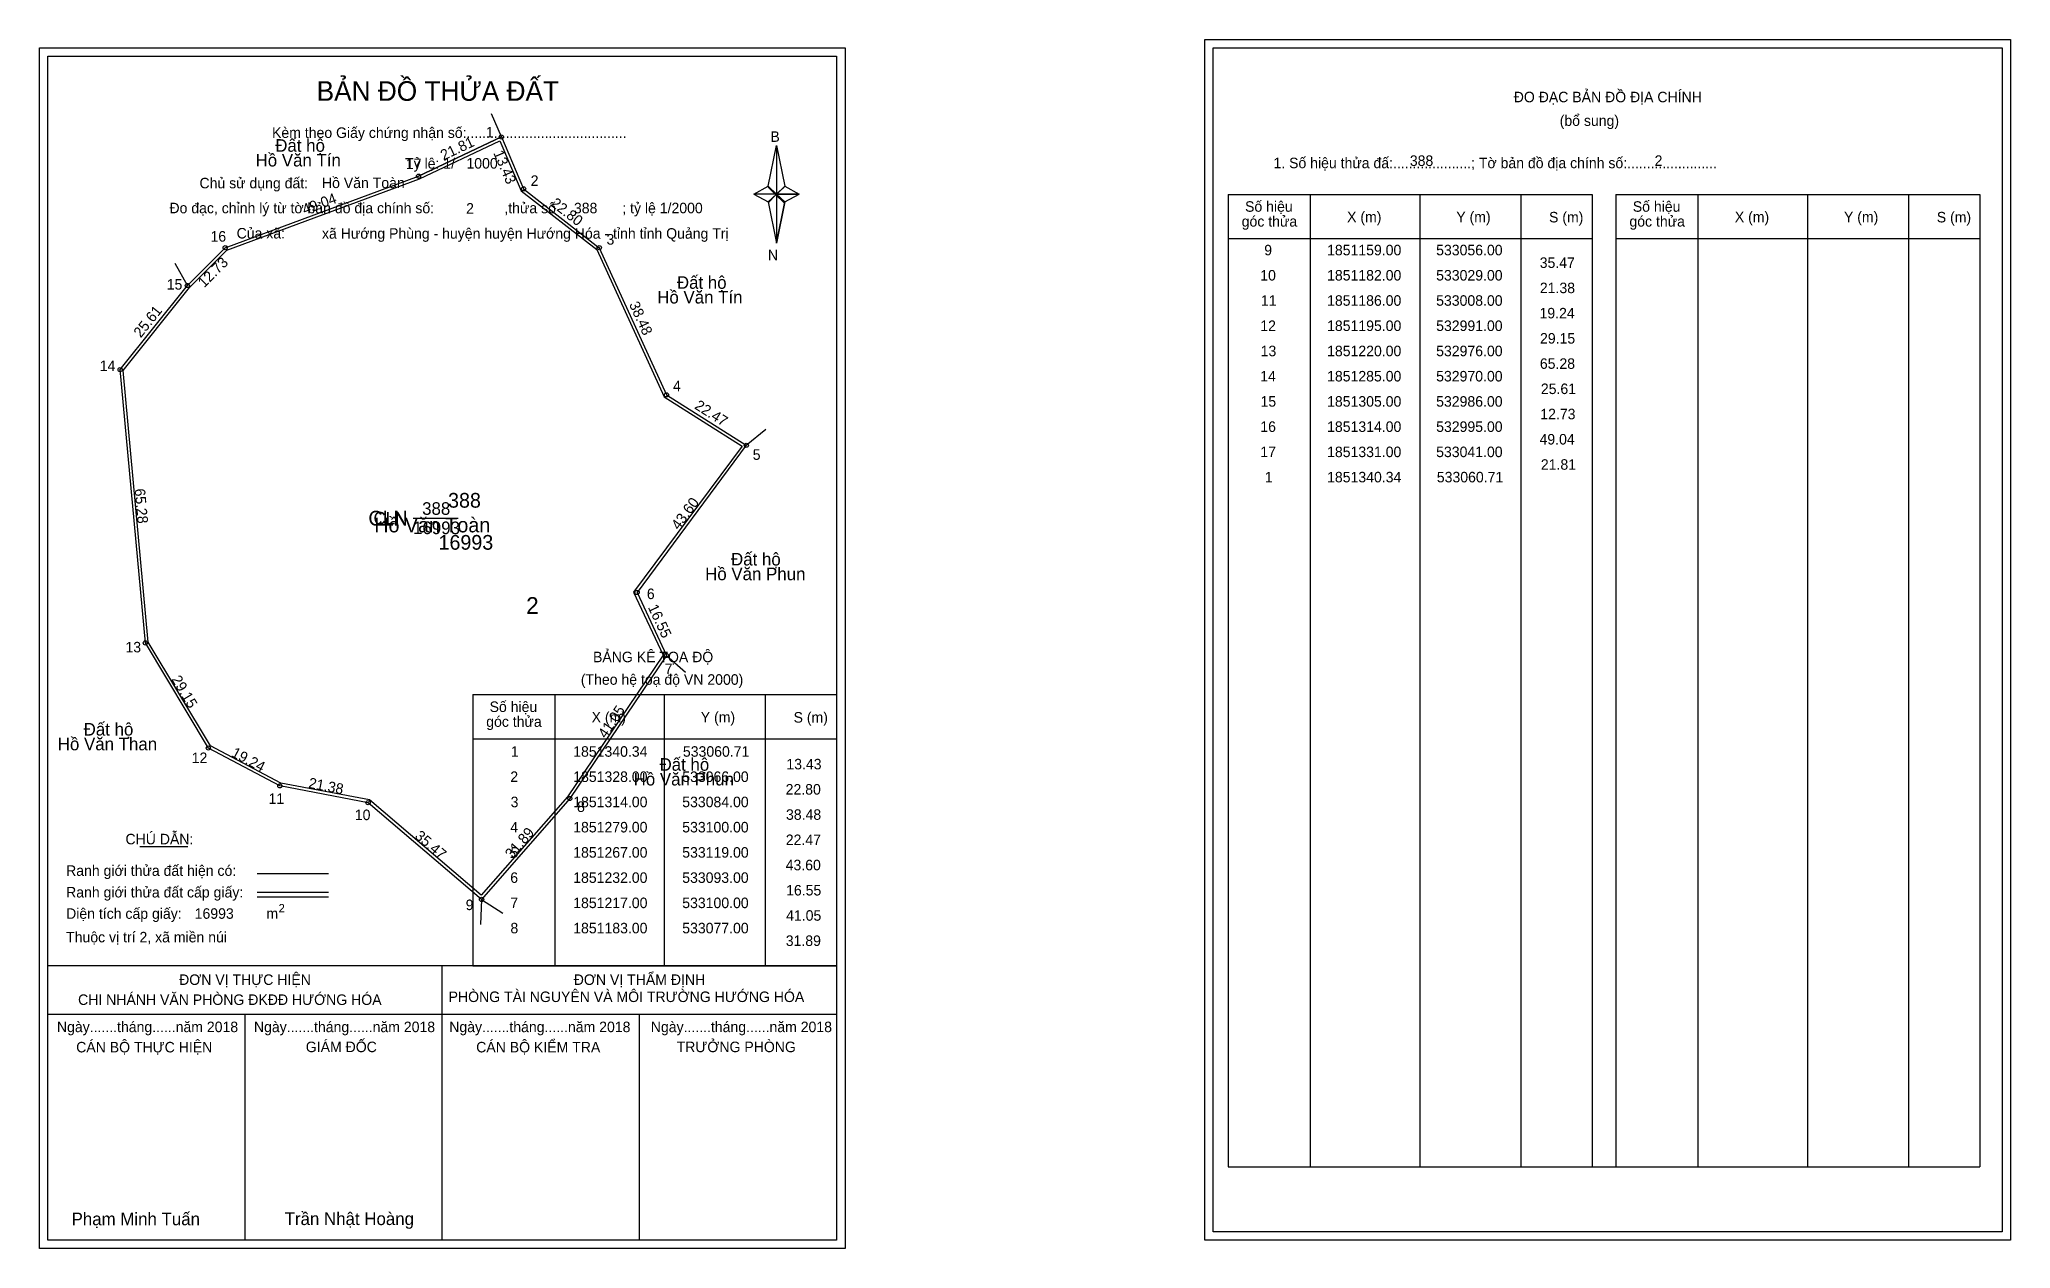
# Model space of a CAD drawing. Extents: x 532951 to 533420, y 1851076 to 1851364.
import ezdxf

# ---------------------------------------------------------------- set-up
doc = ezdxf.new("R2010")
doc.units = 0
for name, color, linetype in [('Level 1', 7, 'Continuous'), ('Level 10', 7, 'Continuous'), ('Level 11', 7, 'Continuous'), ('Level 13', 7, 'Continuous'), ('Level 2', 7, 'Continuous'), ('Level 27', 7, 'Continuous'), ('Level 3', 7, 'Continuous'), ('Level 36', 7, 'Continuous'), ('Level 4', 7, 'Continuous'), ('Level 49', 7, 'Continuous'), ('Level 5', 7, 'Continuous'), ('Level 53', 7, 'Continuous'), ('Level 55', 7, 'Continuous'), ('Level 6', 7, 'Continuous'), ('Level 63', 7, 'Continuous'), ('Level 7', 7, 'Continuous'), ('Level 9', 7, 'Continuous')]:
    doc.layers.add(name, color=color, linetype=linetype)

msp = doc.modelspace()

# ---------------------------------------------------------------- linework, layer by layer
at = {"layer": 'Level 1'}
for p, q in [((533230.12, 1851361.53), (533230.12, 1851361.53)), ((532952.8, 1851359.53), (532952.8, 1851359.53)), ((533124.22, 1851328.65), (533126.19, 1851338.29)), ((533126.19, 1851338.29), (533126.19, 1851326.77)), ((533126.19, 1851338.29), (533128.15, 1851328.65)), ((533120.77, 1851326.77), (533124.22, 1851328.65)), ((533124.22, 1851328.65), (533126.19, 1851326.77)), ((533126.04, 1851326.55), (533124.22, 1851328.43)), ((533128.01, 1851328.43), (533126.04, 1851326.55)), ((533126.04, 1851326.55), (533128.01, 1851328.43)), ((533128.15, 1851328.65), (533126.19, 1851326.77)), ((533126.19, 1851326.77), (533124.22, 1851324.93)), ((533126.04, 1851326.55), (533124.22, 1851324.71)), ((533124.22, 1851324.71), (533126.04, 1851326.55)), ((533124.22, 1851324.93), (533126.19, 1851315.07)), ((533128.01, 1851324.71), (533126.04, 1851326.55)), ((533126.19, 1851326.77), (533126.19, 1851315.07)), ((533126.19, 1851326.77), (533131.6, 1851326.77)), ((533126.19, 1851326.77), (533128.15, 1851324.93)), ((533128.15, 1851324.93), (533126.19, 1851315.07)), ((533128.15, 1851324.93), (533131.6, 1851326.77)), ((533233.65, 1851326.68), (533320.25, 1851326.68)), ((533253.24, 1851095.41), (533253.24, 1851326.68)), ((533279.31, 1851095.41), (533279.31, 1851326.68)), ((533303.29, 1851326.68), (533303.29, 1851095.41)), ((533320.25, 1851326.68), (533320.25, 1851095.41)), ((533325.91, 1851326.68), (533412.51, 1851326.68)), ((533345.5, 1851095.41), (533345.5, 1851326.68)), ((533371.57, 1851095.41), (533371.57, 1851326.68)), ((533395.54, 1851326.68), (533395.54, 1851095.41)), ((533412.51, 1851326.68), (533412.51, 1851095.41)), ((533233.65, 1851316.15), (533320.25, 1851316.15)), ((533325.91, 1851316.15), (533412.51, 1851316.15)), ((533053.89, 1851207.71), (533140.49, 1851207.71)), ((533073.48, 1851143.18), (533073.48, 1851207.71)), ((533099.55, 1851143.18), (533099.55, 1851207.71)), ((533123.52, 1851207.71), (533123.52, 1851143.18)), ((533053.89, 1851197.18), (533140.49, 1851197.18)), ((532974.71, 1851171.6), (532986.12, 1851171.6)), ((533002.58, 1851165.19), (533019.59, 1851165.19)), ((533002.58, 1851160.75), (533019.59, 1851160.75)), ((533002.58, 1851159.65), (533019.59, 1851159.65)), ((533059.62, 1851143.18), (532952.79, 1851143.18)), ((533140.49, 1851143.18), (533035.65, 1851143.18)), ((533046.64, 1851077.96), (533046.64, 1851143.18)), ((533053.89, 1851143.18), (533140.49, 1851143.18)), ((533140.49, 1851131.63), (532952.79, 1851131.63)), ((532999.72, 1851077.96), (532999.72, 1851131.63)), ((533093.57, 1851077.96), (533093.57, 1851131.63)), ((533233.65, 1851095.41), (533412.51, 1851095.41)), ((533417.82, 1851079.96), (533417.82, 1851079.96)), ((533140.49, 1851077.96), (533140.49, 1851077.96))]:
    msp.add_line(p, q, dxfattribs=at)
for points in [[(533124.22, 1851328.65), (533126.19, 1851338.29), (533126.19, 1851326.77)], [(533126.19, 1851326.77), (533128.15, 1851328.65), (533131.6, 1851326.77)], [(533120.77, 1851326.77), (533124.22, 1851324.93), (533126.19, 1851326.77)], [(533126.19, 1851326.77), (533126.19, 1851315.07), (533128.15, 1851324.93)]]:
    msp.add_lwpolyline(points, close=True, dxfattribs=at)
at = {"layer": 'Level 10'}
msp.add_line((533060.71, 1851340.34), (533041, 1851331), dxfattribs=at)
for points in [[(533119, 1851267), (533093, 1851232), (533100, 1851217), (533077, 1851183), (533056, 1851159), (533029, 1851182), (533008, 1851186), (532991, 1851195), (532976, 1851220), (532970, 1851285), (532986, 1851305), (532995, 1851314), (533041, 1851331), (533060.71, 1851340.34), (533066, 1851328), (533084, 1851314), (533100, 1851279)], [(533117.99, 1851266.81), (533092.19, 1851232.08), (533099.2, 1851217.06), (533076.44, 1851183.43), (533055.93, 1851159.98), (533029.31, 1851182.65), (533008.23, 1851186.67), (532991.5, 1851195.53), (532976.68, 1851220.22), (532970.72, 1851284.78), (532986.52, 1851304.53), (532995.39, 1851313.4), (533041.27, 1851330.35), (533060.35, 1851339.4), (533065.43, 1851327.56), (533083.43, 1851313.55), (533099.45, 1851278.52)]]:
    msp.add_lwpolyline(points, close=True, dxfattribs=at)
at = {"layer": 'Level 11'}
for centre in [(533060.71, 1851340.34), (533041, 1851331), (533066, 1851328), (532995, 1851314), (533084, 1851314), (532986, 1851305), (532970, 1851285), (533100, 1851279), (533119, 1851267), (533119, 1851267), (533093, 1851232), (532976, 1851220), (533100, 1851217), (532991, 1851195), (533008, 1851186), (533029, 1851182), (533077, 1851183), (533056, 1851159)]:
    msp.add_circle(centre, 0.5, dxfattribs=at)
at = {"layer": 'Level 27'}
for p, q in [((533060.71, 1851340.34), (533058.35, 1851345.86)), ((532986, 1851305), (532983.12, 1851310.27)), ((533119, 1851267), (533123.63, 1851270.81)), ((533100, 1851217), (533104.54, 1851213.08)), ((533056, 1851159), (533055.77, 1851153)), ((533056, 1851159), (533061.03, 1851155.72))]:
    msp.add_line(p, q, dxfattribs=at)
at = {"layer": 'Level 3'}
for p, q in [((533233.65, 1851326.68), (533233.65, 1851095.41)), ((533325.91, 1851326.68), (533325.91, 1851095.41)), ((533053.89, 1851207.71), (533053.89, 1851143.18))]:
    msp.add_line(p, q, dxfattribs=at)
at = {"layer": 'Level 63'}
for points in [[(532950.79, 1851361.53), (533142.49, 1851361.53), (533142.49, 1851075.96), (532950.79, 1851075.96)], [(533228.12, 1851363.53), (533419.82, 1851363.53), (533419.82, 1851077.96), (533228.12, 1851077.96)], [(533230.12, 1851361.53), (533417.82, 1851361.53), (533417.82, 1851079.96), (533230.12, 1851079.96)], [(532952.79, 1851359.53), (533140.49, 1851359.53), (533140.49, 1851077.96), (532952.79, 1851077.96)]]:
    msp.add_lwpolyline(points, close=True, dxfattribs=at)
at = {"layer": 'Level 9'}
msp.add_line((533039.69, 1851249.67), (533050.42, 1851249.67), dxfattribs=at)

# ---------------------------------------------------------------- texts
at = {"layer": 'Level 1'}
for s, height, p in [('BẢN ĐỒ THỬA ĐẤT', 4.6657, (533016.76, 1851348.94)), ('ĐO ĐẠC BẢN ĐỒ ĐỊA CHÍNH', 2.5, (533301.6, 1851348.59)), ('Kèm theo Giấy chứng nhận số:.........................................', 2.5, (533006.14, 1851340.11)), ('B', 2.5, (533124.73, 1851339.17)), ('(bổ sung)', 2.5, (533312.54, 1851342.97)), ('1. Số hiệu thửa đấ:....................; Tờ bản đồ địa chính số:.......................', 2.5, (533244.43, 1851332.91)), ('Chủ sử dụng đất:', 2.5, (532988.88, 1851328.12)), ('Đo đạc, chỉnh lý từ tờ bản đồ địa chính số:                  ,thửa số                 ; tỷ lệ 1/2000', 2.5, (532981.73, 1851322.19)), ('Số hiệu', 2.5, (533237.67, 1851322.55)), ('Số hiệu', 2.5, (533329.93, 1851322.55)), ('Của xã:', 2.5, (532997.72, 1851316.19)), ('góc thửa', 2.5, (533236.87, 1851319.02)), ('X (m)', 2.5, (533261.95, 1851320.07)), ('Y (m)', 2.5, (533287.93, 1851320.07)), ('S (m)', 2.5, (533310, 1851320.02)), ('góc thửa', 2.5, (533329.13, 1851319.02)), ('X (m)', 2.5, (533354.21, 1851320.07)), ('Y (m)', 2.5, (533380.18, 1851320.07)), ('S (m)', 2.5, (533402.26, 1851320.02)), ('N', 2.5, (533124.13, 1851311)), ('BẢNG KÊ TỌA ĐỘ', 2.5, (533082.52, 1851215.41)), ('(Theo hệ toạ độ VN 2000)', 2.5, (533079.62, 1851210.05)), ('Số hiệu', 2.5, (533057.91, 1851203.57)), ('góc thửa', 2.5, (533057.11, 1851200.04)), ('X (m)', 2.5, (533082.19, 1851201.1)), ('Y (m)', 2.5, (533108.16, 1851201.1)), ('S (m)', 2.5, (533130.24, 1851201.05)), ('CHÚ DẪN:', 2.5, (532971.27, 1851172.1)), ('Ranh giới thửa đất hiện có:', 2.5, (532957.14, 1851164.6)), ('Ranh giới thửa đất cấp giấy:', 2.5, (532957.14, 1851159.46)), ('Diện tích cấp giấy:', 2.5, (532957.14, 1851154.38)), ('m', 2.5, (533004.8, 1851154.4)), ('2', 2, (533007.7, 1851155.91)), ('Thuộc vị trí 2, xã miền núi', 2.5, (532957.14, 1851148.78)), ('ĐƠN VỊ THỰC HIỆN', 2.5, (532984.03, 1851138.66)), ('ĐƠN VỊ THẨM ĐỊNH', 2.5, (533077.93, 1851138.66)), ('CHI NHÁNH VĂN PHÒNG ĐKĐĐ HƯỚNG HÓA', 2.5, (532959.99, 1851133.9)), ('PHÒNG TÀI NGUYÊN VÀ MÔI TRƯỜNG HƯỚNG HÓA', 2.5, (533048.16, 1851134.59)), ('Ngày.......tháng......năm 2018', 2.5, (532954.96, 1851127.43)), ('Ngày.......tháng......năm 2018', 2.5, (533001.83, 1851127.43)), ('GIÁM ĐỐC', 2.5, (533014.18, 1851122.67)), ('Ngày.......tháng......năm 2018', 2.5, (533048.31, 1851127.43)), ('CÁN BỘ KIỂM TRA', 2.5, (533054.72, 1851122.61)), ('Ngày.......tháng......năm 2018', 2.5, (533096.27, 1851127.43)), ('TRƯỞNG PHÒNG', 2.5, (533102.41, 1851122.67)), ('CÁN BỘ THỰC HIỆN', 2.5, (532959.54, 1851122.61)), ('Phạm Minh Tuấn', 3, (532958.45, 1851081.5)), ('Trần Nhật Hoàng', 3, (533009.15, 1851081.55))]:
    msp.add_text(s, height=height, dxfattribs=at).set_placement(p)
at = {"layer": 'Level 11'}
msp.add_text('Tỷ lệ: 1/', height=2.5, dxfattribs=at).set_placement((533037.8, 1851332.8))
at = {"layer": 'Level 13'}
for s, p in [('388', (533041.86, 1851250.47)), ('CLN', (533030.3, 1851248.17)), ('16993', (533039.7, 1851245.87))]:
    msp.add_text(s, height=3, dxfattribs=at).set_placement(p)
at = {"layer": 'Level 2'}
msp.add_text('Hồ Văn Toàn', height=3.5, dxfattribs=at).set_placement((533030.48, 1851246.3))
at = {"layer": 'Level 3'}
msp.add_text('CLN', height=3.5, dxfattribs=at).set_placement((533029.07, 1851247.92))
at = {"layer": 'Level 36'}
for s, p in [('Đất hộ', (533006.91, 1851336.82)), ('Hồ Văn Tín', (533002.23, 1851333.32)), ('Đất hộ', (533102.48, 1851304.23)), ('Hồ Văn Tín', (533097.8, 1851300.73)), ('Đất hộ', (533115.36, 1851238.42)), ('Hồ Văn Phun', (533109.2, 1851234.92)), ('Đất hộ', (532961.32, 1851197.97)), ('Hồ Văn Than', (532955.16, 1851194.47)), ('Đất hộ', (533098.35, 1851189.6)), ('Hồ Văn Phun', (533092.19, 1851186.1))]:
    msp.add_text(s, height=3, dxfattribs=at).set_placement(p)
at = {"layer": 'Level 4'}
msp.add_text('388', height=3.5, dxfattribs=at).set_placement((533048.03, 1851252.17))
at = {"layer": 'Level 49'}
for s, rotation, p in [('21.81', 25.3549, (533046.96, 1851334.71)), ('13.43', 293.2042, (533058.75, 1851336.55)), ('49.04', 20.2826, (533013.88, 1851321.83)), ('22.80', 322.125, (533072.26, 1851324.14)), ('12.73', 45, (532990, 1851304.34)), ('25.61', 51.3402, (532974.92, 1851292.43)), ('38.48', 294.5672, (533091.04, 1851300.52)), ('22.47', 327.7244, (533106.48, 1851275.85)), ('65.28', 275.2739, (532973.42, 1851256.61)), ('43.60', 53.3929, (533102.92, 1851246.69)), ('16.55', 295.0169, (533095.52, 1851228.49)), ('29.15', 300.9638, (532982.11, 1851211.37)), ('41.05', 55.9228, (533085.58, 1851197.11)), ('19.24', 332.1027, (532996.26, 1851193.12)), ('21.38', 349.2157, (533014.67, 1851185.54)), ('35.47', 319.5739, (533039.92, 1851173.75)), ('31.89', 48.8141, (533063.21, 1851168.46))]:
    msp.add_text(s, height=2.5, rotation=rotation, dxfattribs=at).set_placement(p)
at = {"layer": 'Level 5'}
msp.add_text('16993', height=3.5, dxfattribs=at).set_placement((533045.76, 1851242.17))
at = {"layer": 'Level 53'}
for s, p in [('9', (533242.23, 1851312.19)), ('1851159.00', (533257.19, 1851312.19)), ('533056.00', (533283.14, 1851312.19)), ('35.47', (533307.78, 1851309.19)), ('10', (533241.29, 1851306.19)), ('1851182.00', (533257.19, 1851306.19)), ('533029.00', (533283.14, 1851306.19)), ('21.38', (533307.82, 1851303.19)), ('11', (533241.45, 1851300.19)), ('1851186.00', (533257.19, 1851300.19)), ('533008.00', (533283.14, 1851300.19)), ('19.24', (533307.74, 1851297.19)), ('12', (533241.3, 1851294.19)), ('1851195.00', (533257.19, 1851294.19)), ('532991.00', (533283.14, 1851294.19)), ('13', (533241.38, 1851288.19)), ('1851220.00', (533257.19, 1851288.19)), ('532976.00', (533283.14, 1851288.19)), ('29.15', (533307.85, 1851291.19)), ('65.28', (533307.82, 1851285.19)), ('14', (533241.29, 1851282.19)), ('1851285.00', (533257.19, 1851282.19)), ('532970.00', (533283.14, 1851282.19)), ('25.61', (533308.06, 1851279.19)), ('15', (533241.35, 1851276.19)), ('1851305.00', (533257.19, 1851276.19)), ('532986.00', (533283.14, 1851276.19)), ('16', (533241.3, 1851270.19)), ('1851314.00', (533257.19, 1851270.19)), ('532995.00', (533283.14, 1851270.19)), ('12.73', (533307.92, 1851273.19)), ('17', (533241.31, 1851264.19)), ('1851331.00', (533257.19, 1851264.19)), ('533041.00', (533283.14, 1851264.19)), ('49.04', (533307.74, 1851267.19)), ('21.81', (533308.06, 1851261.19)), ('1', (533242.37, 1851258.19)), ('1851340.34', (533257.19, 1851258.19)), ('533060.71', (533283.3, 1851258.19)), ('1', (533062.99, 1851192.93)), ('1851340.34', (533077.81, 1851192.93)), ('533060.71', (533103.91, 1851192.93)), ('13.43', (533128.53, 1851189.93)), ('2', (533062.84, 1851186.93)), ('1851328.00', (533077.81, 1851186.93)), ('533066.00', (533103.75, 1851186.93)), ('3', (533062.92, 1851180.93)), ('1851314.00', (533077.81, 1851180.93)), ('533084.00', (533103.75, 1851180.93)), ('22.80', (533128.36, 1851183.93)), ('1851279.00', (533077.81, 1851174.93)), ('533100.00', (533103.75, 1851174.93)), ('38.48', (533128.44, 1851177.93)), ('4', (533062.83, 1851174.93)), ('22.47', (533128.39, 1851171.93)), ('5', (533062.88, 1851168.93)), ('1851267.00', (533077.81, 1851168.93)), ('533119.00', (533103.75, 1851168.93)), ('43.60', (533128.36, 1851165.93)), ('6', (533062.83, 1851162.93)), ('1851232.00', (533077.81, 1851162.93)), ('533093.00', (533103.75, 1851162.93)), ('7', (533062.84, 1851156.93)), ('1851217.00', (533077.81, 1851156.93)), ('533100.00', (533103.75, 1851156.93)), ('16.55', (533128.47, 1851159.93)), ('41.05', (533128.47, 1851153.93)), ('8', (533062.87, 1851150.93)), ('1851183.00', (533077.81, 1851150.93)), ('533077.00', (533103.75, 1851150.93)), ('31.89', (533128.38, 1851147.93))]:
    msp.add_text(s, height=2.5, dxfattribs=at).set_placement(p)
at = {"layer": 'Level 55'}
for s, height, p in [('378', 0.11, (533060.59, 1851340.23)), ('1', 0.4, (533060.6, 1851340.34)), ('0', 0.11, (533060.67, 1851340.23)), ('17', 0.4, (533040.72, 1851331)), ('0', 0.11, (533040.96, 1851330.89)), ('2', 0.4, (533065.86, 1851328)), ('378', 0.11, (533065.88, 1851327.89)), ('16', 0.4, (532994.72, 1851314)), ('0', 0.11, (532994.96, 1851313.89)), ('378', 0.11, (533083.88, 1851313.89)), ('3', 0.4, (533083.88, 1851314)), ('15', 0.4, (532985.72, 1851305)), ('391', 0.11, (532985.89, 1851304.89)), ('391', 0.11, (532985.89, 1851304.89)), ('0', 0.11, (532985.96, 1851304.89)), ('14', 0.4, (532969.71, 1851285)), ('391', 0.11, (532969.89, 1851284.89)), ('391', 0.11, (532969.89, 1851284.89)), ('4', 0.4, (533099.86, 1851279)), ('378', 0.11, (533099.88, 1851278.89)), ('5', 0.4, (533118.87, 1851267)), ('378', 0.11, (533118.88, 1851266.89)), ('392', 0.11, (533118.88, 1851266.89)), ('6', 0.4, (533092.86, 1851232)), ('392', 0.11, (533092.88, 1851231.89)), ('13', 0.4, (532975.73, 1851220)), ('391', 0.11, (532975.89, 1851219.89)), ('391', 0.11, (532975.89, 1851219.89)), ('7', 0.4, (533099.87, 1851217)), ('392', 0.11, (533099.88, 1851216.89)), ('0', 0.11, (533099.96, 1851216.89)), ('0', 0.11, (533099.96, 1851216.89)), ('12', 0.4, (532990.72, 1851195)), ('391', 0.11, (532990.89, 1851194.89)), ('391', 0.11, (532990.89, 1851194.89)), ('11', 0.4, (533007.74, 1851186)), ('391', 0.11, (533007.89, 1851185.89)), ('391', 0.11, (533007.89, 1851185.89)), ('10', 0.4, (533028.72, 1851182)), ('8', 0.4, (533076.87, 1851183)), ('0', 0.11, (533076.96, 1851182.89)), ('0', 0.11, (533076.96, 1851182.89)), ('391', 0.11, (533028.89, 1851181.89)), ('391', 0.11, (533028.89, 1851181.89)), ('9', 0.4, (533055.86, 1851159)), ('391', 0.11, (533055.89, 1851158.89)), ('391', 0.11, (533055.89, 1851158.89)), ('0', 0.11, (533055.96, 1851158.89)), ('0', 0.11, (533055.96, 1851158.89))]:
    msp.add_text(s, height=height, dxfattribs=at).set_placement(p)
at = {"layer": 'Level 6'}
for s, p in [('1000', (533052.4, 1851332.82)), ('388', (533276.88, 1851333.45)), ('2', (533335.12, 1851333.47)), ('Hồ Văn Toàn', (533018.02, 1851328.18)), ('2', (533052.32, 1851322.1)), ('388', (533077.98, 1851322.18)), ('xã Hướng Phùng - huyện huyện Hướng Hóa - tỉnh tỉnh Quảng Trị', (533018.03, 1851316.14)), ('16993', (532987.74, 1851154.39))]:
    msp.add_text(s, height=2.5, dxfattribs=at).set_placement(p)
at = {"layer": 'Level 7'}
msp.add_text('2', height=4, dxfattribs=at).set_placement((533066.61, 1851226.89))
at = {"layer": 'Level 9'}
for s, p in [('1', (533057.02, 1851340.22)), ('17', (533037.99, 1851332.7)), ('2', (533067.69, 1851328.71)), ('16', (532991.5, 1851315.44)), ('3', (533085.74, 1851314.74)), ('15', (532981.09, 1851304.03)), ('14', (532965.15, 1851284.67)), ('4', (533101.55, 1851279.86)), ('5', (533120.52, 1851263.54)), ('6', (533095.33, 1851230.43)), ('13', (532971.27, 1851217.75)), ('7', (533099.58, 1851212.58)), ('12', (532987.03, 1851191.43)), ('11', (533005.32, 1851181.73)), ('8', (533078.72, 1851179.8)), ('10', (533025.84, 1851177.86)), ('9', (533052.22, 1851156.46))]:
    msp.add_text(s, height=2.5, dxfattribs=at).set_placement(p)

doc.saveas('drawing.dxf')
